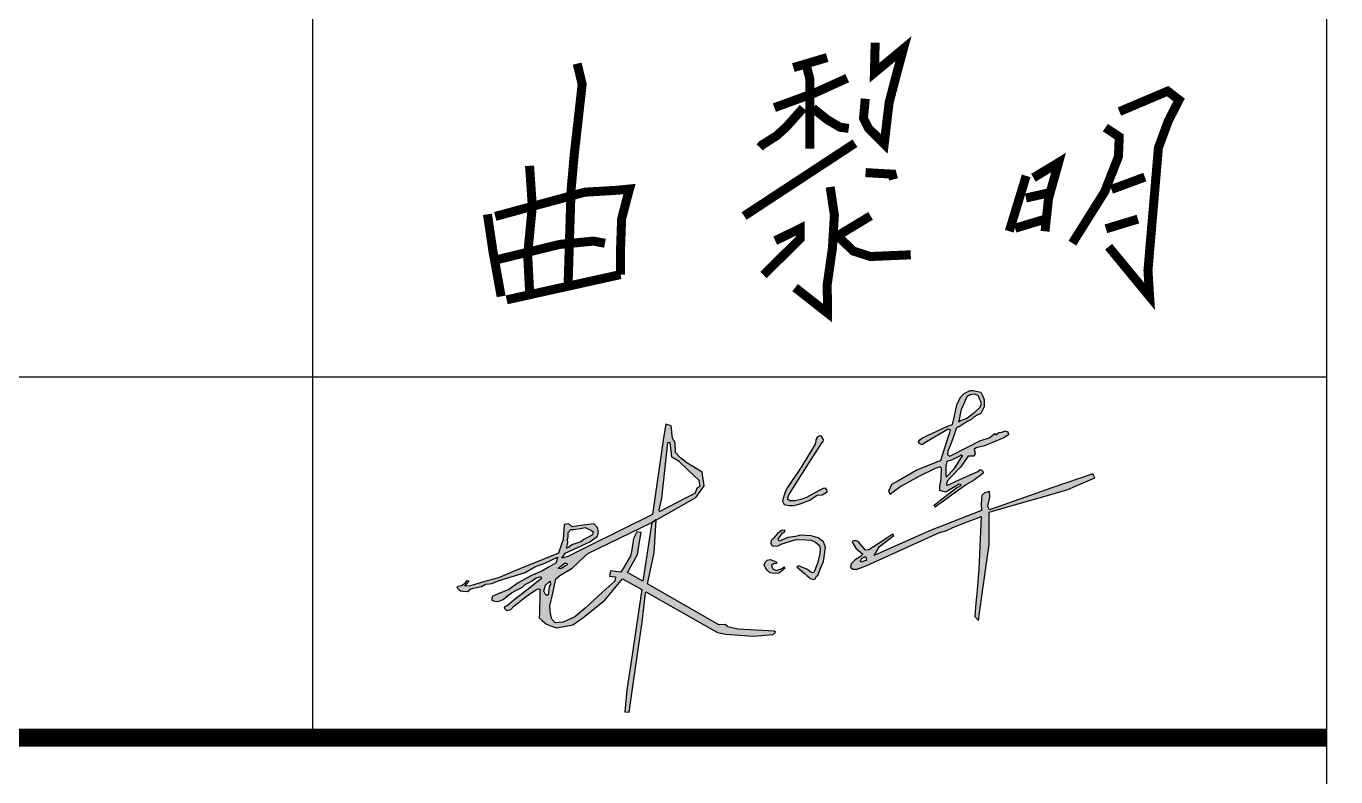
# Model space of a CAD drawing. Extents: x -809667 to 586099, y 3084146 to 3634412.
# Drawn here: x -806513 to -803607, y 3425045 to 3426710 of the extents above; entities that cross this region are included whole.
import ezdxf

# ---------------------------------------------------------------- set-up
doc = ezdxf.new("R2010")
doc.units = 0
doc.header["$LTSCALE"] = 0.5
doc.layers.get('0').update_dxf_attribs({"linetype": 'CONTINUOUS'})
doc.layers.add('P-图框', color=7, linetype='CONTINUOUS')

# ---------------------------------------------------------------- blocks, each defined once
blk = doc.blocks.new('dddfdf')
at = {"layer": 'P-图框', "const_width": 10}
for points in [[(900913.4509899317, 174967.2448974446), (900912.6165943014, 174933.8486384397), (900944.78575506, 174960.5658741427), (900938.1003205337, 174935.9359760332), (900928.9091317457, 174900.8705324499), (900923.4791417214, 174854.9513903769), (900905.9311597751, 174872.4841121688), (900900.4677939255, 174883.4234977515), (900902.4369676126, 174905.0760549911)], [(900822.6610432504, 174939.6033836283), (900860.1857402696, 174950.7884055454)], [(900582.8583064972, 174944.0122702041), (900588.3909913682, 174921.1075389074), (900579.695305216, 174844.1034043602), (900576.0676097529, 174803.8510353934), (900572.9123105853, 174703.4109095709), (900574.2271786212, 174697.4787937083)], [(900836.7143946358, 174943.7922793621), (900841.1204419619, 174926.0122681301), (900841.1204419619, 174914.6844343907), (900841.1204419619, 174884.2129615048), (900841.1204419619, 174867.4171487159), (900841.1204419619, 174849.5485335182)], [(900801.590628059, 174895.1854794306), (900846.699339514, 174911.6453988136), (900882.432011457, 174927.8516844005)], [(901184.3831021198, 174890.8382875618), (901237.9384647239, 174913.5008100081), (901250.5802003642, 174903.7816086343), (901238.6367896822, 174880.4313044521), (901227.6612779306, 174850.6773181612), (901216.0644623562, 174714.5296668025), (901217.9104022275, 174685.7125260654), (901172.3857766431, 174740.958993872)], [(900833.5723707223, 174894.7901763065), (900815.3491701585, 174874.2732586776), (900803.8011346365, 174863.7588810775), (900788.1453052423, 174854.0145448231), (900785.4752392255, 174851.0954711767)], [(900844.401542317, 174894.4862727489), (900859.9495421218, 174882.0993465359), (900874.3781680971, 174873.4689424947), (900884.1341785424, 174872.1493612573)], [(901168.776052778, 174873.0039472015), (901184.1931166531, 174862.8803027474), (901183.3125083417, 174840.8712871996), (901167.8954444666, 174801.6940056306), (901132.211552576, 174744.9108826168)], [(900768.0350868687, 174775.0236122051), (900891.0198680203, 174855.7339991628)], [(901089.0103979002, 174817.4067335596), (901116.8920488054, 174834.3430731817), (901105.6854736487, 174794.1889587486), (901101.8421190077, 174758.043857789)], [(900530.0243751918, 174830.6676681248), (900533.093979796, 174785.6899771932), (900527.9139960905, 174732.2840325424), (900530.2265855931, 174687.725954304)], [(900902.8041016901, 174823.1386288566), (900932.2852248339, 174821.4648743003), (900933.7922717108, 174815.6061621049)], [(901080.9616892826, 174819.5717607847), (901062.2070428868, 174758.1295448825)], [(901175.5179694699, 174804.4794074112), (901212.601078648, 174818.1767749052)], [(900491.9194522885, 174774.5574744175), (900591.1791564588, 174801.3946720512), (900627.1249202088, 174803.56312676), (900640.8911644215, 174804.9386902315), (900638.2904174266, 174795.4628402028), (900632.1235918765, 174771.5470012048), (900630.896388457, 174736.2599136733), (900630.896388457, 174710.0396631117)], [(900863.528457533, 174807.2236793874), (900868.183101464, 174775.9398928565), (900866.06758762, 174740.0061533941), (900860.188307641, 174698.7735240794), (900860.5220658932, 174678.0098276216), (900860.5220658932, 174667.3777730801), (900824.6122453398, 174695.6179540554)], [(901080.681845825, 174794.9418626755), (901107.6095713519, 174801.0831648976)], [(900483.2982199, 174776.8607434864), (900489.526662358, 174735.2419510045), (900498.4816529987, 174685.8450554364)], [(900908.3290844475, 174775.1321491901), (900876.3678807536, 174755.8091383948), (900871.8826833199, 174752.7963801931), (900889.1200133542, 174736.1867940204), (900908.0107304225, 174730.0733055343), (900952.9345911535, 174731.9664190497)], [(900802.604739671, 174747.6151672824), (900830.1064196433, 174761.1434455788), (900830.1064196433, 174749.7287822516), (900789.4906077356, 174709.567812851)], [(901068.6665487502, 174761.4347816963), (901103.3154423629, 174771.8998316437)], [(901169.4255976839, 174760.8132646458), (901204.9400430772, 174771.5927009879)], [(900491.2201708175, 174725.9003376103), (900563.7519302511, 174743.5718789714), (900600.878684739, 174747.1627394297), (900613.6539236804, 174744.7692132891)], [(900504.6022658678, 174682.0462609652), (900630.896388457, 174710.0396631117)]]:
    blk.add_lwpolyline(points, dxfattribs=at)
blk = doc.blocks.new('A$C7b9d72e9')
at = {"layer": 'P-图框'}
h = blk.add_hatch(color=256, dxfattribs=at)
h.dxf.hatch_style = 1
h.paths.add_polyline_path([(-274.3139668326476, 123.8031049763667), (-217.6109972077538, 152.9785232105351), (-196.595203869394, 163.7917939120962), (-191.0846301317797, 176.0762888409663), (-185.7300954527454, 179.4798167047265), (-187.9200032501249, 192.1228042056318), (-213.3198985910858, 216.2118371677934), (-231.7352428833838, 233.6767845618015), (-248.3584232557914, 243.4382930781576), (-249.9156391444849, 257.4407834019512), (-252.0140955818933, 276.3101103810768), (-257.6125704997103, 275.6875044102198), (-270.9392208672361, 152.4233428229054), (-277.5579720256501, 126.3634371690277), (-275.8373098946176, 123.0192982136505)], flags=16)
h.paths.add_polyline_path([(-302.2362231594161, -37.56461093237158), (-287.7989427504363, 31.62725877578487), (-282.7957226544386, 104.4598480171699), (-293.011063370388, 98.65530662576202), (-312.3755155823892, -31.7760008405894), (-347.0432043138426, -11.98391629679827), (-324.3089372423128, 27.83728050781065), (-319.7802347326651, 55.82018927583704), (-316.4810946692596, 76.2056164945825), (-325.9479428760824, 77.7377138043521), (-333.1659877612256, 62.77425646598567), (-337.4500824246206, 38.16679599357303), (-339.8906878860435, 24.14817426446825), (-346.0171044322196, 14.09437250313931), (-356.6282907468267, -3.319194299721858), (-361.7888798665954, -11.78801774961175), (-379.2159197849687, -9.443367401516298), (-384.7883177600452, -8.69365173910046), (-385.7603908068268, -15.91876138921361), (-386.3680334322271, -20.43517570773838), (-373.5569012480555, -22.15879746872815), (-374.7763419462135, -31.22251221054466), (-401.1686948023853, -55.44877324689878), (-440.286017182807, -91.35563114474644), (-463.22503174952, -110.3805325496651), (-489.4152083026711, -122.4079094740737), (-507.3675494365743, -124.0957143823616), (-514.3376663997769, -115.8666052846238), (-517.7170816611033, -104.6831308049732), (-518.9848001546343, -86.3254253139894), (-512.7314227261231, -57.99072900557076), (-505.7870388713782, -26.52501141556422), (-496.8510892605409, -19.17121615257929), (-469.1445532937068, -2.630657400295604), (-442.4524255855358, 23.024259894446), (-435.0609509636415, 30.12851446337299), (-293.011063370388, 98.65530662576202), (-195.0990719778929, 154.2906713635894), (-176.9389464174747, 180.208159649279), (-181.2627302553155, 210.44481701724), (-214.9880106368801, 231.1787369553058), (-229.1780528215459, 242.16537153846), (-240.433431786194, 253.7513606131834), (-241.1151514798985, 275.5606554207916), (-246.9144382002414, 285.7836077574757), (-249.9856788265752, 312.7906066109717), (-261.9239448229782, 316.8797168626625), (-266.6994846741436, 286.5515307115274), (-291.3966484055272, 116.4239060213731), (-433.2643849558081, 46.01812799635809), (-480.2929128102842, 22.67892364878207), (-492.4887835863046, 19.52991003054194), (-484.9139905834454, 30.53810158543638), (-430.5106576312683, 55.99405861578998), (-412.9493714765413, 68.03380429494428), (-411.2275623124442, 76.97782740325783), (-412.9493714765413, 87.64181418402586), (-421.2128881450044, 95.89813453657553), (-450.481309277704, 91.76979766218574), (-469.2873254923616, 89.11719233071199), (-476.9948357665562, 95.89813453657553), (-486.9801615803735, 94.52202225135989), (-488.0132470788667, 82.13807180747972), (-489.8086742280866, 60.61567038303474), (-493.8662309175706, 48.42614780203439), (-499.7420601177146, 30.77425573655637), (-593.0809606447001, -7.470020955079235), (-633.2819233799237, -23.9417892486963), (-666.1673822095036, -33.36029798598611), (-695.2664708190714, -41.69437723135343), (-707.2841850598925, -42.77186001016526), (-698.2934229081147, -31.33995027531637), (-703.6059337553452, -31.13568912408664), (-708.1013148406055, -37.25998959588469), (-714.8449701187783, -41.54699992330279), (-722.8143200774794, -42.97612116139499), (-725.2657093821908, -45.62974909952027), (-722.8236663374701, -47.88567886030069), (-719.8384737783344, -50.64336354180705), (-717.4892005845322, -52.81359364444506), (-711.3710012641386, -53.38743195126881), (-702.0156893735984, -54.26488560574944), (-694.2066067038104, -48.28373043384636), (-685.4201270019403, -46.44644029886695), (-681.1130701720249, -45.54581645992585), (-670.8969848285196, -43.40958973189117), (-661.7163595945458, -38.28058854085975), (-653.7470096546458, -37.46425073774299), (-647.8831798390602, -36.86359121688292), (-631.27010426583, -30.11509017908247), (-597.0907331761555, -19.37689087926992), (-574.1328581750859, -12.16417075757636), (-552.6330368820927, 0.2180434720648918), (-530.4036050566938, 8.382481654611183), (-501.9639869725797, 21.77254193025874), (-505.2336733961129, 9.36244041082682), (-520.2700285498868, 0.5445785951742437), (-537.1351810428896, -9.345756037626415), (-559.8249461969826, -18.72382064236444), (-589.2451200179639, -35.0530503942864), (-610.1659768748796, -50.07578626685427), (-633.3759644184611, -59.87325344252167), (-646.9319156210986, -65.59553083786159), (-647.5006361981505, -73.54850186011754), (-641.5460948316031, -76.00988402427174), (-633.7448401437723, -76.42017327965004), (-622.863006219035, -71.90769822546281), (-612.5986889398191, -63.70332663715817), (-604.2614146826672, -57.03925983508816), (-593.0938012505649, -51.60173719370505), (-579.6514662252157, -45.05665021741879), (-573.795530668518, -38.88489055124228), (-566.6094579688506, -35.19264062095317), (-558.449213874992, -30.99985520154587), (-549.1579006894026, -24.32191894360585), (-543.20452662342, -22.27082604420139), (-538.9146265240852, -20.79284338865546), (-537.2723118764698, -25.55972326098708), (-570.3052192126634, -51.60173719370505), (-594.8996286988258, -70.99112813497777), (-613.8083814411075, -85.89814182394184), (-620.1944938397501, -88.52176272310317), (-618.545044672268, -92.536659771431), (-615.2672013190459, -96.3158450560004), (-605.2071664709947, -94.05978423170745), (-599.048342654598, -86.88060569224763), (-589.6034897947102, -79.70178054898861), (-574.248016441532, -68.0304226387525), (-566.0112754087313, -61.769856750092), (-558.8146405703155, -56.29985271510668), (-550.8003315234091, -51.60173719370505), (-545.0011854940676, -48.20218548254343), (-540.1251147058792, -49.55064429430058), (-541.1699210191728, -53.32869778858731), (-541.5609284514212, -71.69248189491918), (-541.9965566872852, -92.15189641271718), (-542.2136195968487, -102.3463226878375), (-542.4444180864957, -113.1858446773258), (-536.2799354686285, -118.5078644680034), (-531.7806946045603, -122.3922210936144), (-526.3939259130275, -127.0428124372265), (-515.1606328144553, -131.0356458555034), (-504.0355700180517, -134.9900092028256), (-487.1109023528406, -132.0247928287426), (-468.3407130776905, -128.7362394743832), (-443.1668304816703, -110.9000202391471), (-397.2966670152964, -73.9754005871946), (-372.2166196146864, -43.64438730393886), (-357.6609884825302, -26.04126900521806), (-315.1011101751938, -50.13453029800439), (-336.5524069945095, -194.6219994170242), (-348.0892871769029, -272.3298710406525), (-352.5202901001903, -321.5402635774517), (-342.9321307194768, -322.4036007793329), (-329.5752860593493, -229.0523713575967), (-314.2835847755778, -122.1783937869768), (-306.4271669065929, -57.650058156054), (-305.9410056934576, -55.3200900205411), (-201.6127635943703, -114.3805877728737), (-147.1073543912498, -145.2362461572629), (-128.8111701288726, -148.739574335923), (-66.83421149314381, -153.4209712300799), (-23.65707426099107, -150.0771667908703), (-18.63639548496576, -144.7267969617969), (-21.42845850781305, -142.1067815138667), (-101.9789630189771, -138.0391880739771), (-124.4045059842756, -133.0231280189764), (-130.0940638668253, -127.3384484345734), (-143.8171747375163, -128.007421350776)])
h.paths.add_polyline_path([(-500.2865362787852, -2.474811088759452), (-491.8058965545497, 3.987333072291221), (-484.9527332807775, 9.209360007225769), (-480.1629646247602, 7.003188822272932), (-481.4766104510054, 4.151161893358221), (-484.4750751760439, 2.264188862085575), (-488.5881944711437, -0.3242508625844494), (-494.8901658935356, -4.290163857513107), (-498.2740623814752, -3.479860750667285)], flags=16)
h.paths.add_polyline_path([(-528.6199275017134, -61.29000592586817), (-532.3051827782183, -53.78641263113241), (-530.0370639886823, -45.57461979752406), (-528.5057350049028, -40.0303968032822), (-521.2505842680694, -33.54017501458293), (-518.5958698836039, -31.16535388486227), (-517.5664963296149, -38.92022984378855), (-520.684430083551, -43.16766016167821), (-521.3929983082926, -49.11420395399909), (-522.3296970679075, -56.97529604978627), (-522.8972279395093, -61.73820657533361), (-525.0770862654899, -62.98911940964172)], flags=16)
h.paths.add_polyline_path([(-482.2571515095769, 41.43850827225833), (-479.265289213392, 53.71997474430827), (-479.8209374492872, 61.50027474702802), (-478.15282538475, 67.05737948202295), (-478.15282538475, 76.22686730773421), (-472.7282510236255, 82.8953929784766), (-465.4978198536555, 83.45128014913644), (-447.5583193443017, 86.23000920069171), (-440.6108073828509, 87.3061402470048), (-432.9562103020726, 83.86793047998799), (-426.2998728163075, 80.87810823178734), (-423.0829479833483, 78.03305886712042), (-423.6397635572939, 75.53209669343778), (-424.6713679189561, 70.89859943123884), (-426.4203394503566, 69.97499197718571), (-443.8624409204931, 60.76406158891041), (-449.9221590464585, 56.08170007818262), (-459.1008610468707, 52.74743725216831), (-469.9871661488432, 48.79286912103998), (-476.0668098099995, 43.57794941708562)], flags=16)
h.paths.add_polyline_path([(169.1201818090049, 12.61436267066165), (172.7073815155891, 11.65878803707892), (180.8366554350359, 14.16717145612347), (184.599727678753, 15.32831181082292), (183.5992215269944, 18.57079399161739), (182.6588851807173, 21.61827537420322), (178.9245717462036, 21.69196832636953), (174.8587674765731, 19.54192539845826), (172.0630911467015, 18.06354039357393), (171.0334327984019, 15.36163975982345), (170.3101421690662, 13.46367095809546)], flags=16)
h.paths.add_polyline_path([(383.1670181702939, 308.6677499800571), (378.5248614245211, 295.0792568852194), (371.5332868301193, 274.6135620899149), (364.3418232305557, 256.6972445517604), (363.525860787835, 248.8194080865942), (368.692455599492, 245.8314703837968), (410.5668544970686, 267.0198537093529), (435.18593847804, 279.4770734480408), (455.7027685082285, 286.3069827677391), (468.4826781590818, 296.0864268962468), (470.5665947865346, 293.3631365019537), (477.1033116217586, 298.3651638177689), (484.7972577549517, 298.8029587872734), (490.7798150092713, 301.7912498862715), (497.3051799124223, 299.6178830149584), (498.9371047978639, 293.0984891934495), (488.3319276811671, 286.5787419757107), (445.0987587108393, 268.9214613726945), (427.1522542295279, 264.0319160065555), (422.2588142306195, 260.5004598784435), (424.4335467460332, 252.3508642147062), (422.5308017052594, 246.1028761955677), (408.9349295929424, 245.8314703837968), (391.8043875730946, 221.3830367513001), (370.0523930102354, 198.2926923662308), (363.0440806835541, 190.853174824646), (361.2238894766197, 184.4071751181327), (361.5670839901431, 180.4643695647828), (398.6285885007237, 197.4350075912662), (430.294978645863, 211.9351972537988), (436.0332875435706, 216.4623928002256), (441.0084405299276, 213.0337740401446), (443.0676075549563, 208.5771350803552), (437.5776628075982, 203.4345603270922), (421.1054939082824, 191.6068504500727), (405.3197140172706, 183.0356569367286), (374.5851285938988, 160.7729589302617), (351.4843437779346, 144.0398294966435), (342.9066379519063, 137.8265400765231), (336.1224880131776, 132.9124187687412), (333.7286399503355, 136.772274213552), (358.1701587895514, 155.9410166208108), (384.018334471737, 176.2129573571146), (390.5390037556645, 178.8907105906401), (393.4970135301119, 182.1938748410903), (389.4942449706141, 183.5848296450858), (365.4788009328768, 169.675988453615), (358.6830494217575, 165.7401449873869), (351.5572442650446, 167.937294960313), (346.4822988382657, 169.5020888249564), (345.9879211875959, 177.6736251453403), (348.948265638086, 196.0253229570517), (349.7840726586292, 219.1107198421087), (347.2778189162491, 222.1700429318007), (335.8636833100463, 218.2763590011746), (299.6706710038125, 200.4756008507393), (259.860108445806, 178.5026850900322), (245.9397190972231, 168.2115279229765), (236.0884549752227, 160.9286204536038), (232.8551367879845, 169.0458887545392), (239.536923675274, 183.5092035412381), (252.8993301118608, 191.2969247986621), (293.4230085482704, 214.9144605505862), (339.7613923276658, 233.0174406751175), (348.5685592911905, 236.4581296902034), (364.8262644463102, 287.9202217514103), (368.1189552398864, 298.342895535141), (369.8684330264805, 303.8806873615249), (364.394688858185, 305.6099314576131), (337.8212927697459, 289.8674171129242), (316.5779845698271, 277.2825339742412), (306.4088021718198, 271.2581440415524), (301.1333332991344, 273.6145202385378), (299.2014050324797, 277.8177764243446), (302.1937318865093, 281.7723144917691), (308.1302988121752, 286.3437356357463), (362.0316806280753, 311.7820230245125), (374.5457019964815, 315.7069988870935), (378.0427548660664, 331.2638716115616), (382.0808762265951, 349.2277235268266), (384.9864532458014, 362.153376508737), (392.7125689518289, 377.4519816270622), (400.2289955404121, 384.96016903501), (413.4268087015953, 391.186600073037), (420.5755268841167, 391.186600073037), (430.1067620273679, 389.35531761733), (437.5849519300973, 387.9184967047768), (441.4718698298675, 378.733737996954), (444.8293399535469, 370.8000605533307), (444.5874689452467, 361.7026697722613), (444.4081014622934, 354.9561977768899), (440.9220582466223, 347.9680513263156), (437.0829200051958, 340.2720881592832), (429.3736798914033, 336.431183874316), (422.3327472518431, 332.9232443148212), (415.259514041536, 326.5421879154746), (408.294066392933, 323.4287957030465), (397.8453112604911, 316.8362495229812), (391.1961281308322, 312.641008441482)])
h.paths.add_polyline_path([(360.6390580335865, 199.0302235371491), (378.3626028064173, 217.4522465564951), (387.6720455792383, 232.4760426176654), (393.6431471643737, 242.112345749134), (396.2633809983381, 246.3409402873658), (394.0147849259665, 247.734274989547), (373.3489279836067, 237.3048043893941), (361.8916012450936, 233.7277605724812), (359.922318480094, 223.5330796792405), (359.922318480094, 214.769287005096), (359.922318480094, 203.8593387050496)], flags=16)
h.paths.add_polyline_path([(387.5796095273108, 321.5842606601655), (393.8530486495001, 324.5660143275163), (405.938108313072, 330.3100201617926), (424.0226471889764, 343.4707721777377), (435.4718026549672, 354.7408279218071), (438.5033541068551, 362.3101523203659), (437.4924478435423, 367.0201740541088), (434.6301589817158, 373.243777941243), (431.7383885818417, 379.5314848797861), (423.6864566661534, 383.168113201973), (413.5843980050413, 382.1588228324836), (406.1753656344372, 377.6173695518228), (402.4714330994175, 369.3751849163091), (397.7454607550171, 358.8587037416291), (393.5037377699045, 349.4197995772411), (391.695826035866, 339.7700408134842), (389.8424421524978, 329.8775736636017), (389.1497701012413, 326.1804251770664)], flags=16)
h.paths.add_polyline_path([(-16.3087429619045, 7.435035058762878), (-22.64266603981378, 7.277068388735643), (-27.55128130194498, 3.322247467498528), (-25.49328159628203, -1.423820341849932), (-24.21863990067504, -4.36334261437878), (-19.95080708735622, -6.327501434396254), (-17.08708467322867, -7.645455032732571), (-8.233166142075788, -4.904034479346592), (-2.038648615125567, -2.986038786417339), (0, 0), (2.533102273417171, -3.32189408064005), (0.1163853193866089, -5.164755741454428), (-5.151993168110494, -9.182145012018736), (-11.05920347891515, -13.68667393873329), (-19.31811517867027, -14.71175005126861), (-31.19334542739671, -13.28828309621895), (-35.94437140482478, -7.593355115590384), (-40.55206517555052, -2.070235587656498), (-43.54484561941354, 5.062354536232306), (-40.85298668575706, 11.23188931000186), (-36.89340925851138, 15.18671022186754), (-29.92679429065902, 16.6101771768881), (-22.32632007607026, 13.44660316247609), (-16.42365410039201, 10.98971426169737)])
h.paths.add_polyline_path([(-3.698095901112538, 81.91225368450978), (-13.71493959816871, 74.33126732363598), (-22.36600923177321, 64.93066047874163), (-28.24684771860484, 58.5403003510437), (-28.43611612624954, 52.9527585732576), (-26.3115786963026, 47.79781506524887), (-22.06250389269553, 45.97854796808679), (-12.19741286517819, 46.88818151666783), (-5.672047962027136, 50.83028029635898), (15.27215544931823, 56.89485734357731), (27.88500748196384, 60.5470188249019), (49.26358667161549, 59.94039810306276), (61.15025830303784, 59.60311183449812), (70.6280282693333, 55.33180016188999), (79.36898218165152, 47.81230418785708), (81.06861211056821, 39.80795302445767), (80.09739500295836, 29.86312098058988), (75.24130950239487, 10.70144643183448), (67.95834855205612, -9.430998646770604), (66.79577128897654, -12.64473594873562), (63.58203495258931, -13.13597072800621), (60.14425327704521, -11.32447827237775), (52.8811369233299, -5.376167517766589), (40.04519551550038, -0.2777668872149661), (33.53202927793609, 2.309244825417409), (29.2205606669886, 0.3403174439445138), (34.63229442224838, -5.067302045616088), (45.14875461702468, -13.87385527638253), (52.02366335364059, -19.63094927574275), (55.86142959503923, -22.84472008180455), (58.91109332902124, -25.39852862813859), (64.01628106413409, -27.00629207983729), (66.45215155259939, -27.77341440372402), (69.4291821573861, -26.54264047538163), (71.28406675125007, -23.45292559315567), (72.97609677753644, -20.63448050015722), (76.23353850713465, -18.50860430247849), (77.31565179058816, -14.18272074856213), (78.17954493197612, -10.72919956452097), (82.41921089205425, -1.204716690554051), (88.22502498980612, 11.83814505822374), (90.55198678816669, 27.97600242108456), (92.8764513207716, 44.0965407731419), (87.83094464731403, 55.4113135865191), (75.95571437978651, 64.80343900682055), (61.11196838930482, 69.25265671190573), (47.9993701922358, 69.99407520360546), (37.91664443531772, 70.5641772581148), (25.98122478864389, 67.52244464319665), (9.15769010328222, 65.29783579066861), (-1.480172234645579, 61.09599318029359), (-10.45749093149789, 57.55004764834302), (-12.06419651943725, 61.61776609587832), (-5.686055906000547, 71.47691216823296), (-2.495505465543829, 76.40877316315891), (0.2509755587670952, 75.92612988268957), (3.466964882682078, 80.86939098473522)])
h.paths.add_polyline_path([(71.66228108707583, 283.1600182156835), (69.8179024605779, 272.3370045949996), (40.26231857127277, 223.5355534339324), (8.181803681014571, 176.0140916804667), (3.912884262041189, 168.0108006962982), (-1.614414983661845, 152.7534118705953), (-2.632325218932237, 146.1916108886653), (1.003902272612322, 138.7809599525353), (11.33125528070377, 136.0199005425675), (22.53060248843394, 136.4559874866682), (36.65177229151595, 139.6580813501205), (57.7418917385512, 148.3766397316649), (68.5046581774368, 155.642046148685), (73.94917446019826, 159.3173673432611), (85.23130463087, 159.8559041363478), (96.28473582176957, 166.8308215152065), (95.84932237217436, 171.0446794934687), (92.3578435970121, 174.9680484335695), (87.41304113704246, 174.2414724606788), (78.68609514989657, 169.5915275289444), (63.52766332728788, 161.5147188376868), (50.23262094974052, 154.4307727482519), (37.52493382920511, 149.9750362058985), (24.28859883162659, 146.7782432480599), (13.08925162389642, 146.3421563039592), (8.581029932713136, 150.2655252534314), (11.34409588656854, 160.1463931651379), (41.55221628118306, 207.7116756544856), (65.97812507243361, 246.1723689281789), (81.15104951430112, 270.0634428683261), (83.45579836715478, 275.3737105336913), (86.35077243146952, 277.167533338361), (87.8554585397942, 281.1417908634758), (85.81730341195362, 286.6031260889722), (83.31571898423135, 291.2315140395949), (78.49815530126216, 290.3982133779209), (74.69850185362156, 288.3619629879249), (72.84595193585847, 285.770178823499), (72.47474155318923, 282.4376829504035), (71.56558825523825, 282.5926141796808)])
h.paths.add_polyline_path([(184.1798835172667, 3.549479165900266), (288.3277424177504, 50.82922011709888), (345.3404776261305, 76.7111477899889), (359.7658964958973, 80.27427719137631), (374.9341597413877, 87.70295117466594), (402.8928386050393, 98.40015688951826), (432.94208641554, 109.897230380011), (437.9094283314771, 111.7977736268658), (433.0449272239348, -4.55311524294666), (429.0701745335246, -50.47264659762732), (426.4807397536351, -80.38787440425949), (423.9515387875726, -109.6072326354624), (432.1437498172163, -118.7969399307331), (439.0601696808008, -69.66506633511744), (455.8452610497479, 49.57046372065088), (455.965417353611, 115.3478243688005), (455.9766362817027, 121.489420602913), (512.0602089622407, 137.6108757714683), (580.3322505785618, 157.2359568121901), (630.3405049095745, 171.6110365774948), (669.5853192884242, 189.0461648612109), (689.8334507404361, 198.0417168824351), (685.9422714437824, 206.8003911705746), (595.0490760341636, 175.2277922830253), (511.3236512480071, 146.1449853410595), (456.2145359745482, 127.0023203265446), (452.7669379689614, 134.016162312997), (457.0101761386613, 155.2130270631169), (456.7078381375759, 167.0227139116905), (445.4921483286307, 164.2973471904988), (439.1278747243341, 158.5437559645507), (437.6115153293358, 140.3751157191582), (438.8243693851982, 125.537557762058), (326.980315338762, 81.62953929728246), (236.6559575549327, 41.35581430987804), (200.4545545026776, 25.21437266314751), (207.1914252635906, 36.7217720761837), (212.2033381863148, 45.28273251105566), (244.1700494862162, 69.72832367490628), (241.8230282862205, 72.79744758937159), (209.6159660185222, 51.55933002394158), (188.6434199651703, 37.72952477191575), (181.4273235119763, 37.32748765262659), (164.756708815461, 56.40434788053972), (158.0889298533439, 58.8268567994528), (151.4211509099114, 56.70720567344688), (153.5456883398583, 52.87536550711957), (159.7908944583614, 41.58410617816844), (170.7964651648072, 32.07536107840133), (175.1143568535335, 28.34472933714278), (170.3825978782843, 22.86811729555484), (158.6013869756716, 15.73234899627278), (149.6783298486844, 6.818010897462955), (147.8934849556535, -0.3134595853334758), (152.9503509295173, -4.77045193198137), (162.7652468340239, -4.77045193198137)])
at = {"ltscale": 0.2}
for points in [[(383.1670181702939, 308.6677499800571), (378.5248614245211, 295.0792568852194), (371.5332868301193, 274.6135620899149), (364.3418232305557, 256.6972445517604), (363.525860787835, 248.8194080865942), (368.692455599492, 245.8314703837968), (410.5668544970686, 267.0198537093529), (435.18593847804, 279.4770734480408), (455.7027685082285, 286.3069827677391), (468.4826781590818, 296.0864268962468), (470.5665947865346, 293.3631365019537), (477.1033116217586, 298.3651638177689), (484.7972577549517, 298.8029587872734), (490.7798150092713, 301.7912498862715), (497.3051799124223, 299.6178830149584), (498.9371047978639, 293.0984891934495), (488.3319276811671, 286.5787419757107), (445.0987587108393, 268.9214613726945), (427.1522542295279, 264.0319160065555), (422.2588142306195, 260.5004598784435), (424.4335467460332, 252.3508642147062), (422.5308017052594, 246.1028761955677), (408.9349295929424, 245.8314703837968), (391.8043875730946, 221.3830367513001), (370.0523930102354, 198.2926923662308), (363.0440806835541, 190.853174824646), (361.2238894766197, 184.4071751181327), (361.5670839901431, 180.4643695647828), (398.6285885007237, 197.4350075912662), (430.294978645863, 211.9351972537988), (436.0332875435706, 216.4623928002256), (441.0084405299276, 213.0337740401446), (443.0676075549563, 208.5771350803552), (437.5776628075982, 203.4345603270922), (421.1054939082824, 191.6068504500727), (405.3197140172706, 183.0356569367286), (374.5851285938988, 160.7729589302617), (351.4843437779346, 144.0398294966435), (342.9066379519063, 137.8265400765231), (336.1224880131776, 132.9124187687412), (333.7286399503355, 136.772274213552), (358.1701587895514, 155.9410166208108), (384.018334471737, 176.2129573571146), (390.5390037556645, 178.8907105906401), (393.4970135301119, 182.1938748410903), (389.4942449706141, 183.5848296450858), (365.4788009328768, 169.675988453615), (358.6830494217575, 165.7401449873869), (351.5572442650446, 167.937294960313), (346.4822988382657, 169.5020888249564), (345.9879211875959, 177.6736251453403), (348.948265638086, 196.0253229570517), (349.7840726586292, 219.1107198421087), (347.2778189162491, 222.1700429318007), (335.8636833100463, 218.2763590011746), (299.6706710038125, 200.4756008507393), (259.860108445806, 178.5026850900322), (245.9397190972231, 168.2115279229765), (236.0884549752227, 160.9286204536038), (232.8551367879845, 169.0458887545392), (239.536923675274, 183.5092035412381), (252.8993301118608, 191.2969247986621), (293.4230085482704, 214.9144605505862), (339.7613923276658, 233.0174406751175), (348.5685592911905, 236.4581296902034), (364.8262644463102, 287.9202217514103), (368.1189552398864, 298.342895535141), (369.8684330264805, 303.8806873615249), (364.394688858185, 305.6099314576131), (337.8212927697459, 289.8674171129242), (316.5779845698271, 277.2825339742412), (306.4088021718198, 271.2581440415524), (301.1333332991344, 273.6145202385378), (299.2014050324797, 277.8177764243446), (302.1937318865093, 281.7723144917691), (308.1302988121752, 286.3437356357463), (362.0316806280753, 311.7820230245125), (374.5457019964815, 315.7069988870935), (378.0427548660664, 331.2638716115616), (382.0808762265951, 349.2277235268266), (384.9864532458014, 362.153376508737), (392.7125689518289, 377.4519816270622), (400.2289955404121, 384.96016903501), (413.4268087015953, 391.186600073037), (420.5755268841167, 391.186600073037), (430.1067620273679, 389.35531761733), (437.5849519300973, 387.9184967047768), (441.4718698298675, 378.733737996954), (444.8293399535469, 370.8000605533307), (444.5874689452467, 361.7026697722613), (444.4081014622934, 354.9561977768899), (440.9220582466223, 347.9680513263156), (437.0829200051958, 340.2720881592832), (429.3736798914033, 336.431183874316), (422.3327472518431, 332.9232443148212), (415.259514041536, 326.5421879154746), (408.294066392933, 323.4287957030465), (397.8453112604911, 316.8362495229812), (391.1961281308322, 312.641008441482), (383.1670181780355, 308.6677499838988)], [(360.6390580335865, 199.0302235371491), (378.3626028064173, 217.4522465564951), (387.6720455792383, 232.4760426176654), (393.6431471643737, 242.112345749134), (396.2633809983381, 246.3409402873658), (394.0147849259665, 247.734274989547), (373.3489279836067, 237.3048043893941), (361.8916012450936, 233.7277605724812), (359.922318480094, 223.5330796792405), (359.922318480094, 214.769287005096), (359.922318480094, 203.8593387050496), (360.6390580335865, 199.0302235371491)], [(184.1798835172667, 3.549479165900266), (288.3277424177504, 50.82922011709888), (345.3404776261305, 76.7111477899889), (359.7658964958973, 80.27427719137631), (374.9341597413877, 87.70295117466594), (402.8928386050393, 98.40015688951826), (432.94208641554, 109.897230380011), (437.9094283314771, 111.7977736268658), (433.0449272239348, -4.55311524294666), (429.0701745335246, -50.47264659762732), (426.4807397536351, -80.38787440425949), (423.9515387875726, -109.6072326354624), (432.1437498172163, -118.7969399307331), (439.0601696808008, -69.66506633511744), (455.8452610497479, 49.57046372065088), (455.965417353611, 115.3478243688005), (455.9766362817027, 121.489420602913), (512.0602089622407, 137.6108757714683), (580.3322505785618, 157.2359568121901), (630.3405049095745, 171.6110365774948), (669.5853192884242, 189.0461648612109), (689.8334507404361, 198.0417168824351), (685.9422714437824, 206.8003911705746), (595.0490760341636, 175.2277922830253), (511.3236512480071, 146.1449853410595), (456.2145359745482, 127.0023203265446), (452.7669379689614, 134.016162312997), (457.0101761386613, 155.2130270631169), (456.7078381375759, 167.0227139116905), (445.4921483286307, 164.2973471904988), (439.1278747243341, 158.5437559645507), (437.6115153293358, 140.3751157191582), (438.8243693851982, 125.537557762058), (326.980315338762, 81.62953929728246), (236.6559575549327, 41.35581430987804), (200.4545545026776, 25.21437266314751), (207.1914252635906, 36.7217720761837), (212.2033381863148, 45.28273251105566), (244.1700494862162, 69.72832367490628), (241.8230282862205, 72.79744758937159), (209.6159660185222, 51.55933002394158), (188.6434199651703, 37.72952477191575), (181.4273235119763, 37.32748765262659), (164.756708815461, 56.40434788053972), (158.0889298533439, 58.8268567994528), (151.4211509099114, 56.70720567344688), (153.5456883398583, 52.87536550711957)], [(-3.698095901112538, 81.91225368450978), (-13.71493959816871, 74.33126732363598), (-22.36600923177321, 64.93066047874163), (-28.24684771860484, 58.5403003510437), (-28.43611612624954, 52.9527585732576), (-26.3115786963026, 47.79781506524887), (-22.06250389269553, 45.97854796808679), (-12.19741286517819, 46.88818151666783), (-5.672047962027136, 50.83028029635898), (15.27215544931823, 56.89485734357731), (27.88500748196384, 60.5470188249019), (49.26358667161549, 59.94039810306276), (61.15025830303784, 59.60311183449812), (70.6280282693333, 55.33180016188999), (79.36898218165152, 47.81230418785708), (81.06861211056821, 39.80795302445767), (80.09739500295836, 29.86312098058988), (75.24130950239487, 10.70144643183448), (67.95834855205612, -9.430998646770604), (66.79577128897654, -12.64473594873562), (63.58203495258931, -13.13597072800621), (60.14425327704521, -11.32447827237775), (52.8811369233299, -5.376167517766589), (40.04519551550038, -0.2777668872149661), (33.53202927793609, 2.309244825417409), (29.2205606669886, 0.3403174439445138), (34.63229442224838, -5.067302045616088), (45.14875461702468, -13.87385527638253), (52.02366335364059, -19.63094927574275), (55.86142959503923, -22.84472008180455), (58.91109332902124, -25.39852862813859), (64.01628106413409, -27.00629207983729), (66.45215155259939, -27.77341440372402), (69.4291821573861, -26.54264047538163), (71.28406675125007, -23.45292559315567), (72.97609677753644, -20.63448050015722), (76.23353850713465, -18.50860430247849), (77.31565179058816, -14.18272074856213), (78.17954493197612, -10.72919956452097), (82.41921089205425, -1.204716690554051), (88.22502498980612, 11.83814505822374), (90.55198678816669, 27.97600242108456), (92.8764513207716, 44.0965407731419), (87.83094464731403, 55.4113135865191), (75.95571437978651, 64.80343900682055), (61.11196838930482, 69.25265671190573), (47.9993701922358, 69.99407520360546), (37.91664443531772, 70.5641772581148), (25.98122478864389, 67.52244464319665), (9.15769010328222, 65.29783579066861), (-1.480172234645579, 61.09599318029359), (-10.45749093149789, 57.55004764834302), (-12.06419651943725, 61.61776609587832), (-5.686055906000547, 71.47691216823296), (-2.495505465543829, 76.40877316315891), (0.2509755587670952, 75.92612988268957), (3.466964882682078, 80.86939098473522), (-3.698095901112538, 81.91225368450978)], [(153.5456883398583, 52.87536550711957), (159.7908944583614, 41.58410617816844), (170.7964651648072, 32.07536107840133), (175.1143568535335, 28.34472933714278), (170.3825978782843, 22.86811729555484), (158.6013869756716, 15.73234899627278), (149.6783298486844, 6.818010897462955), (147.8934849556535, -0.3134595853334758), (152.9503509295173, -4.77045193198137), (162.7652468340239, -4.77045193198137), (184.1798835172667, 3.549479165900266)], [(-500.2865362787852, -2.474811088759452), (-491.8058965545497, 3.987333072291221), (-484.9527332807775, 9.209360007225769), (-480.1629646247602, 7.003188822272932), (-481.4766104510054, 4.151161893358221), (-484.4750751760439, 2.264188862085575), (-488.5881944711437, -0.3242508625844494), (-494.8901658935356, -4.290163857513107), (-498.2740623814752, -3.479860750667285), (-500.2865362787852, -2.474811088759452)]]:
    blk.add_lwpolyline(points, dxfattribs=at)
for points in [[(387.5796095273108, 321.5842606601655), (393.8530486495001, 324.5660143275163), (405.938108313072, 330.3100201617926), (424.0226471889764, 343.4707721777377), (435.4718026549672, 354.7408279218071), (438.5033541068551, 362.3101523203659), (437.4924478435423, 367.0201740541088), (434.6301589817158, 373.243777941243), (431.7383885818417, 379.5314848797861), (423.6864566661534, 383.168113201973), (413.5843980050413, 382.1588228324836), (406.1753656344372, 377.6173695518228), (402.4714330994175, 369.3751849163091), (397.7454607550171, 358.8587037416291), (393.5037377699045, 349.4197995772411), (391.695826035866, 339.7700408134842), (389.8424421524978, 329.8775736636017), (389.1497701012413, 326.1804251770664)], [(-302.2362231594161, -37.56461093237158), (-287.7989427504363, 31.62725877578487), (-282.7957226544386, 104.4598480171699), (-293.011063370388, 98.65530662576202), (-312.3755155823892, -31.7760008405894), (-347.0432043138426, -11.98391629679827), (-324.3089372423128, 27.83728050781065), (-319.7802347326651, 55.82018927583704), (-316.4810946692596, 76.2056164945825), (-325.9479428760824, 77.7377138043521), (-333.1659877612256, 62.77425646598567), (-337.4500824246206, 38.16679599357303), (-339.8906878860435, 24.14817426446825), (-346.0171044322196, 14.09437250313931), (-356.6282907468267, -3.319194299721858), (-361.7888798665954, -11.78801774961175), (-379.2159197849687, -9.443367401516298), (-384.7883177600452, -8.69365173910046), (-385.7603908068268, -15.91876138921361), (-386.3680334322271, -20.43517570773838), (-373.5569012480555, -22.15879746872815), (-373.5569012480555, -22.15879746872815), (-374.7763419462135, -31.22251221054466), (-401.1686948023853, -55.44877324689878), (-440.286017182807, -91.35563114474644), (-463.22503174952, -110.3805325496651), (-489.4152083026711, -122.4079094740737), (-507.3675494365743, -124.0957143823616), (-514.3376663997769, -115.8666052846238), (-517.7170816611033, -104.6831308049732), (-518.9848001546343, -86.3254253139894), (-512.7314227261231, -57.99072900557076), (-505.7870388713782, -26.52501141556422), (-496.8510892605409, -19.17121615257929), (-469.1445532937068, -2.630657400295604), (-442.4524255855358, 23.024259894446), (-435.0609509636415, 30.12851446337299), (-293.011063370388, 98.65530662576202), (-195.0990719778929, 154.2906713635894), (-176.9389464174747, 180.208159649279), (-181.2627302553155, 210.44481701724), (-214.9880106368801, 231.1787369553058), (-229.1780528215459, 242.16537153846), (-240.433431786194, 253.7513606131834), (-241.1151514798985, 275.5606554207916), (-246.9144382002414, 285.7836077574757), (-249.9856788265752, 312.7906066109717), (-261.9239448229782, 316.8797168626625), (-266.6994846741436, 286.5515307115274), (-291.3966484055272, 116.4239060213731), (-433.2643849558081, 46.01812799635809), (-480.2929128102842, 22.67892364878207), (-492.4887835863046, 19.52991003054194), (-484.9139905834454, 30.53810158543638), (-430.5106576312683, 55.99405861578998), (-412.9493714765413, 68.03380429494428), (-411.2275623124442, 76.97782740325783), (-412.9493714765413, 87.64181418402586), (-421.2128881450044, 95.89813453657553), (-450.481309277704, 91.76979766218574), (-469.2873254923616, 89.11719233071199), (-476.9948357665562, 95.89813453657553), (-486.9801615803735, 94.52202225135989), (-488.0132470788667, 82.13807180747972), (-489.8086742280866, 60.61567038303474), (-493.8662309175706, 48.42614780203439), (-499.7420601177146, 30.77425573655637), (-593.0809606447001, -7.470020955079235), (-633.2819233799237, -23.9417892486963), (-666.1673822095036, -33.36029798598611), (-695.2664708190714, -41.69437723135343), (-707.2841850598925, -42.77186001016526), (-698.2934229081147, -31.33995027531637), (-703.6059337553452, -31.13568912408664), (-708.1013148406055, -37.25998959588469), (-714.8449701187783, -41.54699992330279), (-722.8143200774794, -42.97612116139499), (-725.2657093821908, -45.62974909952027), (-722.8236663374701, -47.88567886030069), (-719.8384737783344, -50.64336354180705), (-717.4892005845322, -52.81359364444506), (-711.3710012641386, -53.38743195126881), (-702.0156893735984, -54.26488560574944), (-694.2066067038104, -48.28373043384636), (-685.4201270019403, -46.44644029886695), (-681.1130701720249, -45.54581645992585), (-670.8969848285196, -43.40958973189117), (-661.7163595945458, -38.28058854085975), (-653.7470096546458, -37.46425073774299), (-647.8831798390602, -36.86359121688292), (-631.27010426583, -30.11509017908247), (-597.0907331761555, -19.37689087926992), (-574.1328581750859, -12.16417075757636), (-552.6330368820927, 0.2180434720648918), (-530.4036050566938, 8.382481654611183), (-501.9639869725797, 21.77254193025874), (-505.2336733961129, 9.36244041082682), (-520.2700285498868, 0.5445785951742437), (-537.1351810428896, -9.345756037626415), (-559.8249461969826, -18.72382064236444), (-589.2451200179639, -35.0530503942864), (-610.1659768748796, -50.07578626685427), (-633.3759644184611, -59.87325344252167), (-646.9319156210986, -65.59553083786159), (-647.5006361981505, -73.54850186011754), (-641.5460948316031, -76.00988402427174), (-633.7448401437723, -76.42017327965004), (-622.863006219035, -71.90769822546281), (-612.5986889398191, -63.70332663715817), (-604.2614146826672, -57.03925983508816), (-593.0938012505649, -51.60173719370505), (-579.6514662252157, -45.05665021741879), (-573.795530668518, -38.88489055124228), (-566.6094579688506, -35.19264062095317), (-558.449213874992, -30.99985520154587), (-549.1579006894026, -24.32191894360585), (-543.20452662342, -22.27082604420139), (-538.9146265240852, -20.79284338865546), (-537.2723118764698, -25.55972326098708), (-570.3052192126634, -51.60173719370505), (-594.8996286988258, -70.99112813497777), (-613.8083814411075, -85.89814182394184), (-620.1944938397501, -88.52176272310317), (-618.545044672268, -92.536659771431), (-615.2672013190459, -96.3158450560004), (-615.2672013190459, -96.3158450560004), (-605.2071664709947, -94.05978423170745), (-599.048342654598, -86.88060569224763), (-589.6034897947102, -79.70178054898861), (-574.248016441532, -68.0304226387525), (-566.0112754087313, -61.769856750092), (-558.8146405703155, -56.29985271510668), (-550.8003315234091, -51.60173719370505), (-545.0011854940676, -48.20218548254343), (-540.1251147058792, -49.55064429430058), (-541.1699210191728, -53.32869778858731), (-541.5609284514212, -71.69248189491918), (-541.9965566872852, -92.15189641271718), (-542.2136195968487, -102.3463226878375), (-542.4444180864957, -113.1858446773258), (-536.2799354686285, -118.5078644680034), (-531.7806946045603, -122.3922210936144), (-526.3939259130275, -127.0428124372265), (-515.1606328144553, -131.0356458555034), (-504.0355700180517, -134.9900092028256), (-487.1109023528406, -132.0247928287426), (-468.3407130776905, -128.7362394743832), (-443.1668304816703, -110.9000202391471), (-397.2966670152964, -73.9754005871946), (-372.2166196146864, -43.64438730393886), (-357.6609884825302, -26.04126900521806), (-315.1011101751938, -50.13453029800439), (-336.5524069945095, -194.6219994170242), (-348.0892871769029, -272.3298710406525), (-352.5202901001903, -321.5402635774517), (-342.9321307194768, -322.4036007793329), (-329.5752860593493, -229.0523713575967), (-314.2835847755778, -122.1783937869768), (-306.4271669065929, -57.650058156054), (-305.9410056934576, -55.3200900205411), (-201.6127635943703, -114.3805877728737), (-147.1073543912498, -145.2362461572629), (-128.8111701288726, -148.739574335923), (-66.83421149314381, -153.4209712300799), (-23.65707426099107, -150.0771667908703), (-18.63639548496576, -144.7267969617969), (-21.42845850781305, -142.1067815138667), (-101.9789630189771, -138.0391880739771), (-124.4045059842756, -133.0231280189764), (-130.0940638668253, -127.3384484345734), (-143.8171747375163, -128.007421350776)], [(71.66228108707583, 283.1600182156835), (69.8179024605779, 272.3370045949996), (40.26231857127277, 223.5355534339324), (8.181803681014571, 176.0140916804667), (3.912884262041189, 168.0108006962982), (-1.614414983661845, 152.7534118705953), (-2.632325218932237, 146.1916108886653), (1.003902272612322, 138.7809599525353), (11.33125528070377, 136.0199005425675), (22.53060248843394, 136.4559874866682), (36.65177229151595, 139.6580813501205), (57.7418917385512, 148.3766397316649), (68.5046581774368, 155.642046148685), (73.94917446019826, 159.3173673432611), (85.23130463087, 159.8559041363478), (96.28473582176957, 166.8308215152065), (95.84932237217436, 171.0446794934687), (92.3578435970121, 174.9680484335695), (87.41304113704246, 174.2414724606788), (78.68609514989657, 169.5915275289444), (63.52766332728788, 161.5147188376868), (50.23262094974052, 154.4307727482519), (37.52493382920511, 149.9750362058985), (24.28859883162659, 146.7782432480599), (13.08925162389642, 146.3421563039592), (8.581029932713136, 150.2655252534314), (11.34409588656854, 160.1463931651379), (41.55221628118306, 207.7116756544856), (65.97812507243361, 246.1723689281789), (81.15104951430112, 270.0634428683261), (83.45579836715478, 275.3737105336913), (86.35077243146952, 277.167533338361), (87.8554585397942, 281.1417908634758), (85.81730341195362, 286.6031260889722), (83.31571898423135, 291.2315140395949), (78.49815530126216, 290.3982133779209), (74.69850185362156, 288.3619629879249), (72.84595193585847, 285.770178823499), (72.47474155318923, 282.4376829504035), (71.56558825523825, 282.5926141796808)], [(-274.3139668326476, 123.8031049763667), (-217.6109972077538, 152.9785232105351), (-196.595203869394, 163.7917939120962), (-191.0846301317797, 176.0762888409663), (-185.7300954527454, 179.4798167047265), (-187.9200032501249, 192.1228042056318), (-213.3198985910858, 216.2118371677934), (-231.7352428833838, 233.6767845618015), (-248.3584232557914, 243.4382930781576), (-249.9156391444849, 257.4407834019512), (-252.0140955818933, 276.3101103810768), (-257.6125704997103, 275.6875044102198), (-270.9392208672361, 152.4233428229054), (-277.5579720256501, 126.3634371690277), (-275.8373098946176, 123.0192982136505)], [(-482.2571515095769, 41.43850827225833), (-479.265289213392, 53.71997474430827), (-479.8209374492872, 61.50027474702802), (-478.15282538475, 67.05737948202295), (-478.15282538475, 76.22686730773421), (-472.7282510236255, 82.8953929784766), (-465.4978198536555, 83.45128014913644), (-447.5583193443017, 86.23000920069171), (-440.6108073828509, 87.3061402470048), (-432.9562103020726, 83.86793047998799), (-426.2998728163075, 80.87810823178734), (-423.0829479833483, 78.03305886712042), (-423.6397635572939, 75.53209669343778), (-424.6713679189561, 70.89859943123884), (-426.4203394503566, 69.97499197718571), (-443.8624409204931, 60.76406158891041), (-449.9221590464585, 56.08170007818262), (-459.1008610468707, 52.74743725216831), (-469.9871661488432, 48.79286912103998), (-476.0668098099995, 43.57794941708562), (-482.2571515095769, 41.43850827225833)], [(-16.3087429619045, 7.435035058762878), (-22.64266603981378, 7.277068388735643), (-27.55128130194498, 3.322247467498528), (-25.49328159628203, -1.423820341849932), (-24.21863990067504, -4.36334261437878), (-19.95080708735622, -6.327501434396254), (-17.08708467322867, -7.645455032732571), (-8.233166142075788, -4.904034479346592), (-2.038648615125567, -2.986038786417339), (0, 0), (2.533102273417171, -3.32189408064005), (0.1163853193866089, -5.164755741454428), (-5.151993168110494, -9.182145012018736), (-11.05920347891515, -13.68667393873329), (-19.31811517867027, -14.71175005126861), (-31.19334542739671, -13.28828309621895), (-35.94437140482478, -7.593355115590384), (-40.55206517555052, -2.070235587656498), (-43.54484561941354, 5.062354536232306), (-40.85298668575706, 11.23188931000186), (-36.89340925851138, 15.18671022186754), (-29.92679429065902, 16.6101771768881), (-22.32632007607026, 13.44660316247609), (-16.42365410039201, 10.98971426169737), (-16.3087429619045, 7.435035058762878), (-16.3087429619045, 7.435035058762878)], [(169.1201818090049, 12.61436267066165), (172.7073815155891, 11.65878803707892), (180.8366554350359, 14.16717145612347), (184.599727678753, 15.32831181082292), (183.5992215269944, 18.57079399161739), (182.6588851807173, 21.61827537420322), (178.9245717462036, 21.69196832636953), (174.8587674765731, 19.54192539845826), (172.0630911467015, 18.06354039357393), (171.0334327984019, 15.36163975982345), (170.3101421690662, 13.46367095809546)], [(-528.6199275017134, -61.29000592586817), (-532.3051827782183, -53.78641263113241), (-530.0370639886823, -45.57461979752406), (-528.5057350049028, -40.0303968032822), (-521.2505842680694, -33.54017501458293), (-518.5958698836039, -31.16535388486227), (-517.5664963296149, -38.92022984378855), (-520.684430083551, -43.16766016167821), (-521.3929983082926, -49.11420395399909), (-522.3296970679075, -56.97529604978627), (-522.8972279395093, -61.73820657533361), (-525.0770862654899, -62.98911940964172), (-528.6199275017134, -61.29000592586817)]]:
    blk.add_lwpolyline(points, close=True, dxfattribs=at)
blk = doc.blocks.new('图签')
at = {"layer": 'P-图框'}
for p, q in [((888261.9751887445, -120556.7549742685), (888261.9751887447, -114956.7549742685)), ((884511.9751887447, -119756.7549742685), (890511.9751887447, -119756.7549742685))]:
    blk.add_line(p, q, dxfattribs=at)
blk.add_lwpolyline([(884511.9751887447, -100856.7549742685), (884511.9751887447, -132756.7551966526), (890511.9751887447, -132756.7551966526), (890511.9751887447, -100856.7549742685)], close=True, dxfattribs=at)
at = {"layer": 'P-图框', "linetype": 'Continuous', "const_width": 40}
blk.add_lwpolyline([(884511.9751887447, -120556.7549742685), (890511.9751887447, -120556.7549742685)], dxfattribs=at)
at = {"layer": 'P-图框', "xscale": 2, "yscale": 2, "zscale": 2}
blk.add_blockref('dddfdf', (-912316.932862997, -468949.8134478923), dxfattribs=at)
at = {"layer": 'P-图框'}
blk.add_blockref('A$C7b9d72e9', (889307.1390275708, -120178.2840866279), dxfattribs=at)

msp = doc.modelspace()

# ---------------------------------------------------------------- block references
msp.add_blockref('图签', (-1694139.463501051, 3545689.159442358))

doc.saveas('drawing.dxf')
